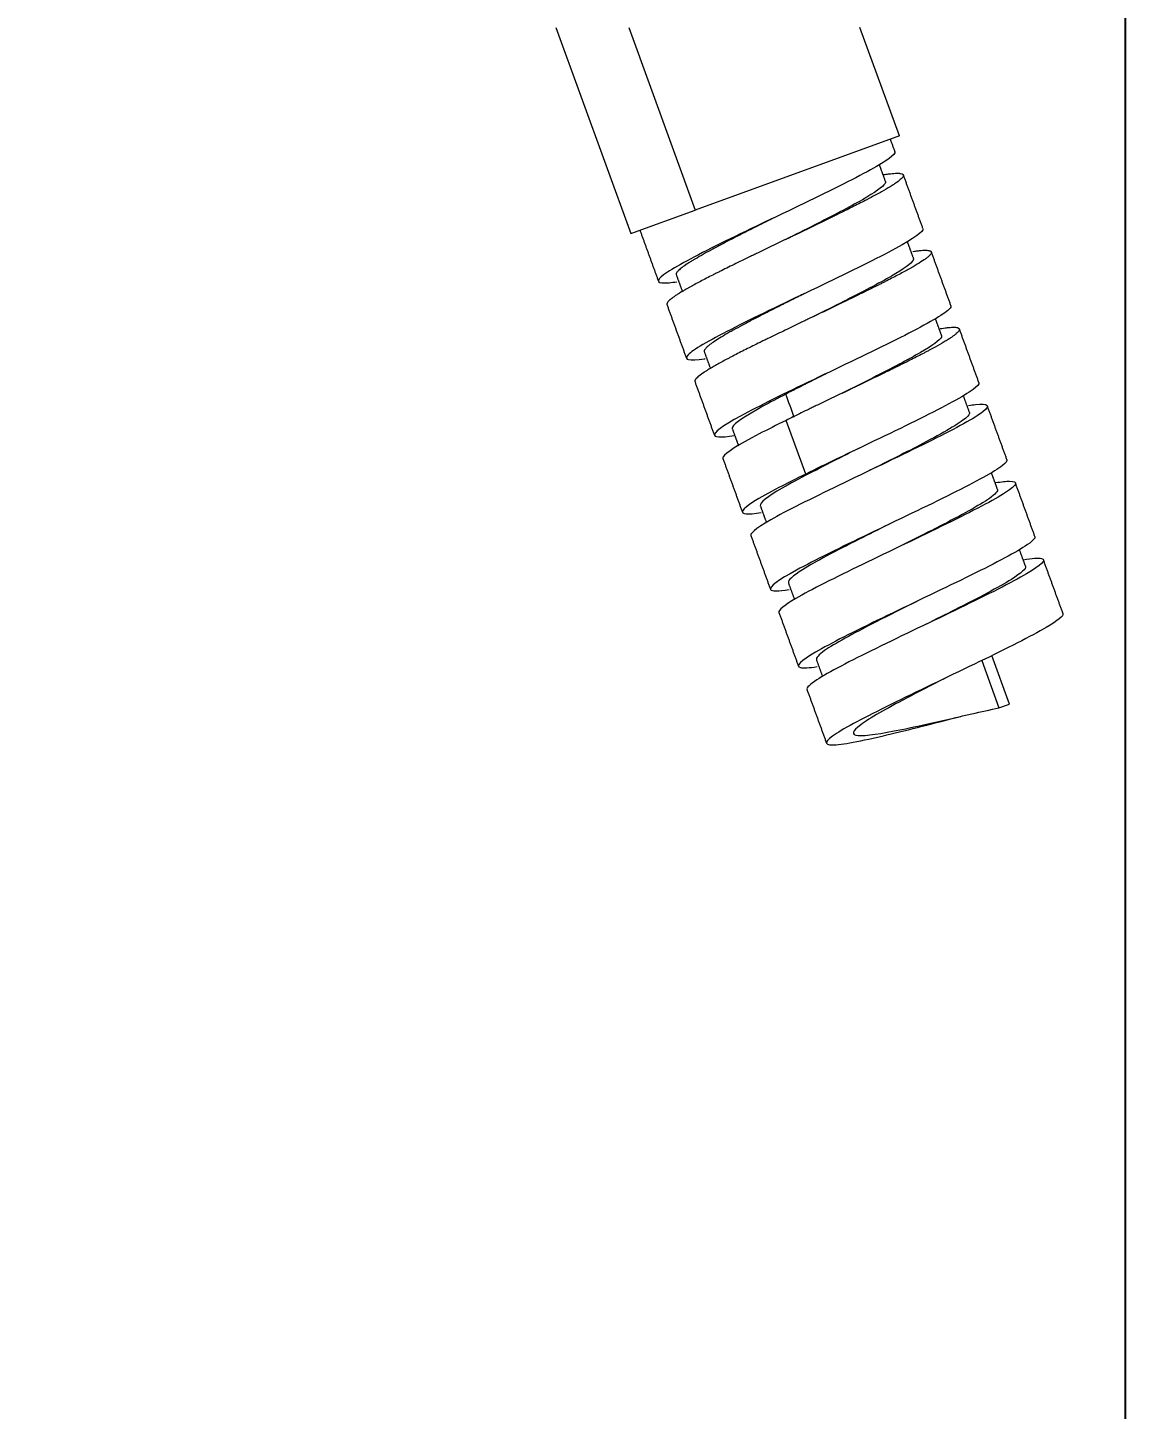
# Model space of a CAD drawing. Header units: millimetres. Extents: x 24958 to 25799, y 1150 to 1745.
# Drawn here: x 25638.9 to 25696.6, y 1400 to 1472.5 of the extents above; entities that cross this region are included whole.
import ezdxf

# ---------------------------------------------------------------- set-up
doc = ezdxf.new("R2010")
doc.units = ezdxf.units.MM
doc.layers.add('DIM', color=3, linetype='Continuous')
doc.layers.add('벽', color=2, linetype='Continuous')
doc.styles.get("Standard").update_dxf_attribs({"font": 'arial.ttf'})
doc.dimstyles.new('ISO-25', dxfattribs={"dimtxt": 7, "dimasz": 5, "dimexe": 1.252, "dimexo": 0.625, "dimgap": 1, "dimtad": 1, "dimtih": 1, "dimtoh": 1, "dimdec": 1, "dimdsep": 46, "dimtxsty": 'Standard', "dimcen": 0, "dimclrd": 3, "dimclre": 3, "dimclrt": 4, "dimadec": 0, "dimazin": 0, "dimtfac": 1, "dimtdec": 1, "dimtmove": 0, "dimatfit": 3, "dimfxl": 1, "dimarcsym": 0})

# ---------------------------------------------------------------- blocks, each defined once
blk = doc.blocks.new('*D67')
at = {"layer": 'Defpoints', "color": 0, "transparency": 16777216}
for p in [(25647.677, 1508.301), (25471.004, 1216.195), (25647.677, 1216.195)]:
    blk.add_point(p, dxfattribs=at)
at = {"layer": 'DIM', "color": 3, "lineweight": -2, "transparency": 16777216}
for p, q in [((25647.052, 1508.301), (25469.752, 1508.301)), ((25471.004, 1502.301), (25471.004, 1367.681)), ((25471.004, 1222.195), (25471.004, 1356.815)), ((25647.052, 1216.195), (25469.752, 1216.195))]:
    blk.add_line(p, q, dxfattribs=at)
at = {"layer": 'DIM', "color": 3, "transparency": 16777216}
for points in [[(25470.004, 1502.301), (25472.004, 1502.301), (25471.004, 1508.301)], [(25470.004, 1222.195), (25472.004, 1222.195), (25471.004, 1216.195)]]:
    blk.add_solid(points, dxfattribs=at)
at = {"layer": 'DIM', "color": 4, "transparency": 16777216, "insert": (25471.004, 1362.248), "char_height": 6, "attachment_point": 5}
blk.add_mtext('(1600)', dxfattribs=at)

msp = doc.modelspace()

# ---------------------------------------------------------------- linework, layer by layer
at = {"linetype": 'Continuous', "lineweight": 18, "extrusion": (0, 1, 0)}
for p, q in [((25666.66, 1472.526), (25670.594, 1461.717)), ((25684.689, 1466.848), (25682.623, 1472.526)), ((25684.689, 1466.848), (25673.976, 1462.948)), ((25670.594, 1461.717), (25673.976, 1462.948)), ((25679.772, 1449.095), (25678.746, 1451.914)), ((25689.015, 1439.306), (25689.918, 1436.825)), ((25690.467, 1437.025), (25689.543, 1439.565)), ((25689.918, 1436.825), (25690.467, 1437.025))]:
    msp.add_line(p, q, dxfattribs=at)
at = {"linetype": 'Continuous', "lineweight": 13, "extrusion": (0, 1, 0)}
msp.add_line((25670.49, 1472.525), (25673.976, 1462.948), dxfattribs=at)
at = {"linetype": 'Continuous', "lineweight": 18}
for points, degree in [([(25684.459, 1466.017), (25684.219, 1466.676)], 1), ([(25683.963, 1464.453), (25683.801, 1464.899), (25683.639, 1465.344)], 2), ([(25685.929, 1461.978), (25685.412, 1463.396), (25684.896, 1464.814)], 2), ([(25671.069, 1461.89), (25671.556, 1460.551), (25672.044, 1459.212)], 2), ([(25685.434, 1460.413), (25685.272, 1460.858), (25685.11, 1461.303)], 2), ([(25687.398, 1457.934), (25686.881, 1459.352), (25686.365, 1460.77)], 2), ([(25672.977, 1459.56), (25673.14, 1459.111), (25673.303, 1458.663)], 2), ([(25672.48, 1458.007), (25672.996, 1456.589), (25673.512, 1455.171)], 2), ([(25686.905, 1456.373), (25686.744, 1456.815), (25686.583, 1457.258)], 2), ([(25688.866, 1453.894), (25688.35, 1455.312), (25687.834, 1456.731)], 2), ([(25674.447, 1455.519), (25674.609, 1455.075), (25674.771, 1454.631)], 2), ([(25673.948, 1453.966), (25674.464, 1452.548), (25674.98, 1451.13)], 2), ([(25688.372, 1452.331), (25688.213, 1452.768), (25688.054, 1453.205)], 2), ([(25690.337, 1449.854), (25689.824, 1451.263), (25689.311, 1452.673)], 2), ([(25675.921, 1451.471), (25676.082, 1451.027), (25676.244, 1450.582)], 2), ([(25675.426, 1449.908), (25675.939, 1448.498), (25676.452, 1447.089)], 2), ([(25689.843, 1448.291), (25689.681, 1448.735), (25689.52, 1449.179)], 2), ([(25691.808, 1445.813), (25691.295, 1447.223), (25690.782, 1448.632)], 2), ([(25677.39, 1447.43), (25677.551, 1446.988), (25677.712, 1446.546)], 2), ([(25676.895, 1445.866), (25677.408, 1444.457), (25677.921, 1443.047)], 2), ([(25691.315, 1444.252), (25691.153, 1444.696), (25690.992, 1445.141)], 2), ([(25693.28, 1441.775), (25692.767, 1443.185), (25692.254, 1444.594)], 2), ([(25678.864, 1443.388), (25679.023, 1442.95), (25679.182, 1442.513)], 2), ([(25678.369, 1441.824), (25678.882, 1440.415), (25679.395, 1439.005)], 2), ([(25680.336, 1439.349), (25680.496, 1438.909), (25680.656, 1438.468)], 2), ([(25687.082, 1438.374), (25687.083, 1438.375), (25687.085, 1438.375)], 2), ([(25679.841, 1437.786), (25680.354, 1436.376), (25680.867, 1434.967)], 2)]:
    msp.add_open_spline(points, degree=degree, dxfattribs=at)
for points, knots in [([(25684.459, 1466.017), (25684.508, 1465.871), (25683.553, 1465.187), (25679.513, 1463.208), (25674.762, 1460.96), (25671.767, 1459.351), (25671.985, 1459.052), (25672.861, 1459.165), (25673.015, 1459.189)], [0, 0, 0, 0, 0.184181, 0.379045, 0.573909, 0.768773, 0.963637, 1, 1, 1, 1]), ([(25683.86, 1464.806), (25683.87, 1464.808), (25683.879, 1464.809), (25683.969, 1464.823), (25684.045, 1464.834), (25684.259, 1464.862), (25684.382, 1464.874), (25684.54, 1464.881), (25684.588, 1464.882), (25684.641, 1464.881), (25684.652, 1464.881), (25684.672, 1464.88), (25684.682, 1464.879), (25684.711, 1464.877), (25684.729, 1464.875), (25684.812, 1464.864), (25684.858, 1464.847), (25684.896, 1464.812), (25684.912, 1464.784), (25684.906, 1464.749), (25684.896, 1464.724), (25684.894, 1464.719), (25684.888, 1464.709), (25684.885, 1464.704), (25684.875, 1464.687), (25684.867, 1464.676), (25684.839, 1464.641), (25684.815, 1464.615), (25684.728, 1464.534), (25684.651, 1464.473), (25684.506, 1464.37), (25684.453, 1464.334), (25684.381, 1464.287), (25684.366, 1464.277), (25684.336, 1464.258), (25684.32, 1464.248), (25684.273, 1464.219), (25684.241, 1464.198), (25684.074, 1464.096), (25683.924, 1464.008), (25683.674, 1463.867), (25683.499, 1463.771), (25683.307, 1463.668), (25683.182, 1463.601), (25683.156, 1463.588), (25683.105, 1463.561), (25683.079, 1463.547), (25683.001, 1463.506), (25682.948, 1463.478), (25682.787, 1463.395), (25682.677, 1463.338), (25682.337, 1463.165), (25682.098, 1463.045), (25681.724, 1462.859), (25681.596, 1462.795), (25681.4, 1462.699), (25681.334, 1462.667), (25681.201, 1462.601), (25681.135, 1462.569), (25680.799, 1462.405), (25680.526, 1462.272), (25680.107, 1462.07), (25679.966, 1462.002), (25679.682, 1461.866), (25679.538, 1461.797), (25679.357, 1461.71), (25679.32, 1461.692), (25679.248, 1461.657), (25679.139, 1461.605), (25679.03, 1461.553), (25678.812, 1461.449), (25678.668, 1461.38), (25678.235, 1461.173), (25677.949, 1461.035), (25677.521, 1460.83), (25677.379, 1460.761), (25677.201, 1460.676), (25677.166, 1460.659), (25677.095, 1460.625), (25676.99, 1460.574), (25676.885, 1460.523), (25676.54, 1460.356), (25676.271, 1460.225), (25675.88, 1460.033), (25675.752, 1459.97), (25675.499, 1459.844), (25675.375, 1459.783), (25675.223, 1459.706), (25675.192, 1459.691), (25675.132, 1459.661), (25675.042, 1459.615), (25674.955, 1459.571), (25674.783, 1459.483), (25674.671, 1459.426), (25674.349, 1459.259), (25674.148, 1459.153), (25673.867, 1459.001), (25673.777, 1458.952), (25673.669, 1458.891), (25673.648, 1458.879), (25673.605, 1458.856), (25673.543, 1458.82), (25673.483, 1458.786), (25673.289, 1458.674), (25673.152, 1458.591), (25672.972, 1458.476), (25672.917, 1458.439), (25672.841, 1458.386), (25672.804, 1458.361), (25672.771, 1458.336), (25672.749, 1458.319), (25672.738, 1458.311), (25672.645, 1458.24), (25672.583, 1458.184), (25672.502, 1458.088), (25672.481, 1458.048), (25672.482, 1458.006), (25672.483, 1457.997), (25672.487, 1457.989)], [0, 0, 0, 0, 0.002162, 0.002162, 0.020796, 0.020796, 0.058065, 0.058065, 0.076699, 0.076699, 0.081358, 0.081358, 0.086017, 0.086017, 0.095334, 0.095334, 0.132603, 0.132603, 0.151237, 0.169872, 0.169872, 0.17453, 0.17453, 0.179189, 0.179189, 0.188506, 0.188506, 0.207141, 0.207141, 0.24441, 0.24441, 0.263044, 0.263044, 0.267703, 0.267703, 0.272361, 0.272361, 0.281679, 0.281679, 0.318947, 0.318947, 0.337582, 0.356216, 0.356216, 0.360875, 0.360875, 0.365534, 0.365534, 0.374851, 0.374851, 0.393485, 0.393485, 0.430754, 0.430754, 0.449389, 0.449389, 0.458706, 0.458706, 0.468023, 0.468023, 0.505292, 0.505292, 0.523927, 0.523927, 0.542561, 0.542561, 0.54722, 0.54722, 0.551878, 0.561196, 0.561196, 0.57983, 0.57983, 0.617099, 0.617099, 0.635733, 0.635733, 0.640392, 0.640392, 0.645051, 0.654368, 0.654368, 0.691637, 0.691637, 0.710271, 0.710271, 0.728906, 0.728906, 0.733564, 0.733564, 0.738223, 0.74754, 0.74754, 0.766175, 0.766175, 0.803444, 0.803444, 0.822078, 0.822078, 0.826737, 0.826737, 0.831395, 0.840713, 0.840713, 0.877981, 0.877981, 0.896616, 0.896616, 0.905933, 0.910592, 0.910592, 0.91525, 0.91525, 0.952519, 0.952519, 0.989788, 0.989788, 1, 1, 1, 1]), ([(25683.963, 1464.453), (25683.975, 1464.423), (25683.935, 1464.235), (25682.987, 1463.578), (25680.752, 1462.419), (25679.211, 1461.65), (25678.697, 1461.394)], [0, 0, 0, 0, 0.091838, 0.455028, 0.818218, 1, 1, 1, 1]), ([(25678.227, 1462.603), (25678.176, 1462.577), (25678.125, 1462.552), (25677.962, 1462.471), (25677.852, 1462.416), (25677.523, 1462.252), (25677.307, 1462.143), (25676.879, 1461.929), (25676.668, 1461.822), (25676.409, 1461.691), (25676.357, 1461.664), (25676.254, 1461.612), (25676.202, 1461.586), (25676.05, 1461.508), (25675.951, 1461.457), (25675.657, 1461.306), (25675.468, 1461.207), (25675.105, 1461.016), (25674.931, 1460.923), (25674.743, 1460.821), (25674.722, 1460.81), (25674.681, 1460.787), (25674.62, 1460.754), (25674.48, 1460.677), (25674.367, 1460.614), (25674.149, 1460.49), (25674.014, 1460.411), (25673.829, 1460.3), (25673.77, 1460.263), (25673.685, 1460.21), (25673.658, 1460.193), (25673.604, 1460.158), (25673.578, 1460.141), (25673.452, 1460.058), (25673.364, 1459.997), (25673.214, 1459.883), (25673.152, 1459.831), (25673.079, 1459.76), (25673.057, 1459.737), (25673.031, 1459.705), (25673.023, 1459.695), (25673.009, 1459.674), (25673.003, 1459.665), (25672.976, 1459.618), (25672.97, 1459.586), (25672.978, 1459.557), (25672.979, 1459.554), (25672.979, 1459.552)], [0, 0, 0, 0, 0.018088, 0.018088, 0.057072, 0.057072, 0.135038, 0.135038, 0.213005, 0.213005, 0.232497, 0.232497, 0.251988, 0.251988, 0.290972, 0.290972, 0.368938, 0.368938, 0.446905, 0.446905, 0.456651, 0.456651, 0.466396, 0.485888, 0.524871, 0.524871, 0.602838, 0.602838, 0.641821, 0.641821, 0.661313, 0.661313, 0.680805, 0.680805, 0.758771, 0.758771, 0.836738, 0.836738, 0.875721, 0.875721, 0.895213, 0.895213, 0.914705, 0.914705, 0.992671, 0.992671, 1, 1, 1, 1]), ([(25685.928, 1461.978), (25685.936, 1461.959), (25685.925, 1461.759), (25684.513, 1460.877), (25680.106, 1458.754), (25675.504, 1456.561), (25673.027, 1455.14), (25673.654, 1455.02), (25674.489, 1455.149), (25674.5, 1455.151)], [0, 0, 0, 0, 0.025129, 0.219592, 0.414055, 0.608518, 0.802982, 0.997445, 1, 1, 1, 1]), ([(25685.392, 1460.775), (25685.402, 1460.777), (25685.411, 1460.778), (25685.499, 1460.791), (25685.573, 1460.802), (25685.677, 1460.815), (25685.71, 1460.818), (25685.759, 1460.824), (25685.775, 1460.825), (25685.806, 1460.828), (25685.882, 1460.835), (25685.951, 1460.839), (25686.1, 1460.843), (25686.179, 1460.839), (25686.269, 1460.822), (25686.295, 1460.815), (25686.325, 1460.801), (25686.334, 1460.796), (25686.349, 1460.785), (25686.356, 1460.779), (25686.381, 1460.746), (25686.381, 1460.713), (25686.34, 1460.632), (25686.299, 1460.584), (25686.221, 1460.514), (25686.204, 1460.499), (25686.167, 1460.469), (25686.148, 1460.454), (25686.086, 1460.406), (25686.039, 1460.372), (25685.886, 1460.267), (25685.766, 1460.19), (25685.559, 1460.065), (25685.485, 1460.022), (25685.388, 1459.965), (25685.368, 1459.954), (25685.328, 1459.931), (25685.307, 1459.919), (25685.245, 1459.884), (25685.203, 1459.86), (25684.987, 1459.74), (25684.8, 1459.639), (25684.498, 1459.479), (25684.289, 1459.37), (25684.066, 1459.255), (25683.921, 1459.182), (25683.892, 1459.167), (25683.833, 1459.137), (25683.804, 1459.122), (25683.714, 1459.077), (25683.654, 1459.047), (25683.472, 1458.956), (25683.348, 1458.894), (25682.97, 1458.707), (25682.709, 1458.579), (25682.305, 1458.382), (25682.168, 1458.315), (25681.994, 1458.231), (25681.959, 1458.214), (25681.889, 1458.18), (25681.854, 1458.163), (25681.749, 1458.112), (25681.678, 1458.078), (25681.325, 1457.908), (25681.04, 1457.771), (25680.61, 1457.565), (25680.466, 1457.496), (25680.177, 1457.357), (25680.032, 1457.288), (25679.813, 1457.183), (25679.74, 1457.148), (25679.594, 1457.079), (25679.522, 1457.044), (25679.306, 1456.94), (25679.163, 1456.872), (25678.737, 1456.667), (25678.459, 1456.532), (25678.047, 1456.333), (25677.912, 1456.267), (25677.71, 1456.168), (25677.643, 1456.135), (25677.51, 1456.07), (25677.444, 1456.038), (25677.12, 1455.878), (25676.871, 1455.755), (25676.514, 1455.575), (25676.281, 1455.457), (25676.06, 1455.343), (25675.925, 1455.273), (25675.899, 1455.259), (25675.846, 1455.232), (25675.767, 1455.191), (25675.691, 1455.15), (25675.541, 1455.071), (25675.446, 1455.02), (25675.173, 1454.87), (25675.007, 1454.777), (25674.782, 1454.645), (25674.711, 1454.603), (25674.627, 1454.551), (25674.611, 1454.541), (25674.578, 1454.521), (25674.531, 1454.491), (25674.486, 1454.462), (25674.343, 1454.369), (25674.247, 1454.301), (25674.132, 1454.209), (25674.098, 1454.18), (25674.041, 1454.126), (25674.017, 1454.101), (25673.994, 1454.071), (25673.99, 1454.066), (25673.982, 1454.054), (25673.971, 1454.038), (25673.963, 1454.022), (25673.951, 1453.993), (25673.948, 1453.976), (25673.952, 1453.956), (25673.953, 1453.953), (25673.954, 1453.949)], [0, 0, 0, 0, 0.002249, 0.002249, 0.020991, 0.020991, 0.030362, 0.030362, 0.035048, 0.035048, 0.039733, 0.058475, 0.058475, 0.095959, 0.095959, 0.114701, 0.114701, 0.124072, 0.124072, 0.133443, 0.133443, 0.170927, 0.170927, 0.208411, 0.208411, 0.217782, 0.217782, 0.227153, 0.227153, 0.245895, 0.245895, 0.283379, 0.283379, 0.302122, 0.302122, 0.306807, 0.306807, 0.311493, 0.311493, 0.320864, 0.320864, 0.358348, 0.358348, 0.37709, 0.395832, 0.395832, 0.400517, 0.400517, 0.405203, 0.405203, 0.414574, 0.414574, 0.433316, 0.433316, 0.4708, 0.4708, 0.489542, 0.489542, 0.494227, 0.494227, 0.498913, 0.498913, 0.508284, 0.508284, 0.545768, 0.545768, 0.56451, 0.56451, 0.583252, 0.583252, 0.592623, 0.592623, 0.601994, 0.601994, 0.620736, 0.620736, 0.65822, 0.65822, 0.676962, 0.676962, 0.686333, 0.686333, 0.695704, 0.695704, 0.733188, 0.733188, 0.75193, 0.770672, 0.770672, 0.775358, 0.775358, 0.780043, 0.789414, 0.789414, 0.808156, 0.808156, 0.84564, 0.84564, 0.864382, 0.864382, 0.869068, 0.869068, 0.873753, 0.883124, 0.883124, 0.920609, 0.920609, 0.939351, 0.939351, 0.958093, 0.958093, 0.962778, 0.962778, 0.967464, 0.976835, 0.976835, 0.995577, 0.995577, 1, 1, 1, 1]), ([(25685.434, 1460.413), (25685.444, 1460.386), (25685.415, 1460.205), (25684.511, 1459.568), (25682.275, 1458.404), (25680.707, 1457.622), (25680.165, 1457.352)], [0, 0, 0, 0, 0.083018, 0.445891, 0.808765, 1, 1, 1, 1]), ([(25679.714, 1458.57), (25679.645, 1458.536), (25679.577, 1458.502), (25679.289, 1458.358), (25679.071, 1458.249), (25678.798, 1458.113), (25678.744, 1458.086), (25678.662, 1458.045), (25678.635, 1458.031), (25678.581, 1458.004), (25678.446, 1457.936), (25678.312, 1457.869), (25677.997, 1457.71), (25677.791, 1457.606), (25677.391, 1457.401), (25677.196, 1457.3), (25676.958, 1457.176), (25676.911, 1457.152), (25676.818, 1457.103), (25676.68, 1457.03), (25676.547, 1456.96), (25676.287, 1456.821), (25676.123, 1456.732), (25675.891, 1456.603), (25675.816, 1456.561), (25675.707, 1456.499), (25675.672, 1456.478), (25675.601, 1456.438), (25675.567, 1456.418), (25675.398, 1456.319), (25675.276, 1456.245), (25675.054, 1456.105), (25674.956, 1456.04), (25674.826, 1455.948), (25674.785, 1455.919), (25674.73, 1455.876), (25674.712, 1455.862), (25674.678, 1455.835), (25674.662, 1455.821), (25674.585, 1455.756), (25674.538, 1455.71), (25674.471, 1455.626), (25674.452, 1455.59), (25674.445, 1455.55), (25674.445, 1455.539), (25674.446, 1455.528), (25674.447, 1455.521), (25674.448, 1455.518), (25674.449, 1455.514), (25674.45, 1455.513), (25674.45, 1455.512)], [0, 0, 0, 0, 0.024451, 0.024451, 0.10232, 0.10232, 0.121788, 0.121788, 0.131521, 0.131521, 0.141255, 0.18019, 0.18019, 0.258059, 0.258059, 0.335929, 0.335929, 0.355396, 0.355396, 0.374863, 0.413798, 0.413798, 0.491668, 0.491668, 0.530602, 0.530602, 0.55007, 0.55007, 0.569537, 0.569537, 0.647406, 0.647406, 0.725276, 0.725276, 0.764211, 0.764211, 0.783678, 0.783678, 0.803145, 0.803145, 0.881015, 0.881015, 0.958884, 0.958884, 0.978352, 0.988085, 0.988085, 0.997819, 0.997819, 1, 1, 1, 1]), ([(25687.397, 1457.934), (25687.415, 1457.888), (25687.272, 1457.611), (25685.317, 1456.501), (25680.692, 1454.299), (25676.318, 1452.188), (25674.497, 1451.032), (25675.299, 1451.003), (25676.018, 1451.118)], [0, 0, 0, 0, 0.058988, 0.252943, 0.446899, 0.640854, 0.83481, 1, 1, 1, 1]), ([(25686.828, 1456.729), (25686.953, 1456.748), (25687.066, 1456.764), (25687.235, 1456.784), (25687.297, 1456.79), (25687.411, 1456.798), (25687.463, 1456.801), (25687.534, 1456.802), (25687.557, 1456.802), (25687.589, 1456.801), (25687.599, 1456.8), (25687.619, 1456.799), (25687.667, 1456.796), (25687.708, 1456.79), (25687.789, 1456.769), (25687.823, 1456.749), (25687.844, 1456.707), (25687.846, 1456.691), (25687.842, 1456.664), (25687.839, 1456.655), (25687.833, 1456.64), (25687.831, 1456.635), (25687.825, 1456.625), (25687.822, 1456.619), (25687.793, 1456.571), (25687.747, 1456.521), (25687.647, 1456.436), (25687.609, 1456.405), (25687.523, 1456.341), (25687.475, 1456.307), (25687.395, 1456.252), (25687.367, 1456.234), (25687.323, 1456.205), (25687.308, 1456.196), (25687.277, 1456.176), (25687.2, 1456.127), (25687.116, 1456.075), (25686.901, 1455.947), (25686.741, 1455.856), (25686.476, 1455.71), (25686.384, 1455.66), (25686.239, 1455.582), (25686.19, 1455.556), (25686.089, 1455.502), (25686.038, 1455.475), (25685.779, 1455.339), (25685.56, 1455.227), (25685.097, 1454.992), (25684.854, 1454.87), (25684.534, 1454.712), (25684.469, 1454.68), (25684.338, 1454.616), (25684.272, 1454.583), (25684.073, 1454.486), (25683.939, 1454.42), (25683.532, 1454.222), (25683.255, 1454.089), (25682.831, 1453.884), (25682.689, 1453.816), (25682.509, 1453.729), (25682.473, 1453.712), (25682.4, 1453.677), (25682.364, 1453.66), (25682.255, 1453.608), (25682.183, 1453.573), (25681.82, 1453.4), (25681.532, 1453.261), (25681.1, 1453.055), (25680.957, 1452.986), (25680.67, 1452.848), (25680.527, 1452.78), (25680.349, 1452.694), (25680.313, 1452.677), (25680.242, 1452.642), (25680.206, 1452.625), (25680.1, 1452.574), (25680.029, 1452.54), (25679.819, 1452.438), (25679.542, 1452.304), (25679.138, 1452.107), (25678.875, 1451.978), (25678.746, 1451.914)], [0, 0, 0, 0, 0.040819, 0.040819, 0.067462, 0.067462, 0.094106, 0.094106, 0.107428, 0.107428, 0.114089, 0.114089, 0.12075, 0.147394, 0.147394, 0.200682, 0.200682, 0.227326, 0.227326, 0.240648, 0.240648, 0.247309, 0.247309, 0.25397, 0.25397, 0.307258, 0.307258, 0.333902, 0.333902, 0.360546, 0.360546, 0.373868, 0.373868, 0.380529, 0.380529, 0.38719, 0.413834, 0.413834, 0.467121, 0.467121, 0.493765, 0.493765, 0.507087, 0.507087, 0.520409, 0.520409, 0.573697, 0.573697, 0.626985, 0.626985, 0.640307, 0.640307, 0.653629, 0.653629, 0.680273, 0.680273, 0.733561, 0.733561, 0.760205, 0.760205, 0.766866, 0.766866, 0.773527, 0.773527, 0.786849, 0.786849, 0.840136, 0.840136, 0.86678, 0.86678, 0.893424, 0.893424, 0.900085, 0.900085, 0.906746, 0.906746, 0.920068, 0.920068, 0.946712, 0.973356, 1, 1, 1, 1]), ([(25686.904, 1456.374), (25686.914, 1456.349), (25686.896, 1456.175), (25686.034, 1455.557), (25683.792, 1454.386), (25682.189, 1453.587), (25681.614, 1453.3)], [0, 0, 0, 0, 0.074206, 0.435881, 0.797556, 1, 1, 1, 1]), ([(25681.091, 1454.483), (25681.042, 1454.458), (25680.992, 1454.434), (25680.833, 1454.354), (25680.723, 1454.299), (25680.395, 1454.135), (25680.179, 1454.027), (25679.753, 1453.813), (25679.543, 1453.707), (25679.284, 1453.576), (25679.232, 1453.549), (25679.13, 1453.497), (25678.977, 1453.419), (25678.827, 1453.342), (25678.729, 1453.291)], [0, 0, 0, 0, 0.059645, 0.059645, 0.193982, 0.193982, 0.462655, 0.462655, 0.731327, 0.731327, 0.798495, 0.798495, 0.865664, 1, 1, 1, 1]), ([(25688.866, 1453.895), (25688.894, 1453.821), (25688.585, 1453.451), (25686.051, 1452.099), (25682.263, 1450.308), (25680.285, 1449.348), (25679.772, 1449.095)], [0, 0, 0, 0, 0.169495, 0.517725, 0.865955, 1, 1, 1, 1]), ([(25678.73, 1453.292), (25678.292, 1453.066), (25676.833, 1452.295), (25675.929, 1451.7), (25675.912, 1451.494), (25675.921, 1451.47)], [0, 0, 0, 0, 0.249888, 0.899063, 1, 1, 1, 1]), ([(25688.315, 1452.691), (25688.456, 1452.713), (25689.34, 1452.833), (25689.628, 1452.563), (25686.712, 1450.983), (25681.98, 1448.741), (25677.849, 1446.723), (25676.844, 1446.016), (25676.895, 1445.866)], [0, 0, 0, 0, 0.032669, 0.22713, 0.421591, 0.616053, 0.810514, 1, 1, 1, 1]), ([(25678.746, 1451.914), (25678.232, 1451.661), (25676.516, 1450.797), (25675.449, 1450.142), (25675.417, 1449.931), (25675.426, 1449.908)], [0, 0, 0, 0, 0.250201, 0.900188, 1, 1, 1, 1]), ([(25688.372, 1452.331), (25688.397, 1452.265), (25688.188, 1451.941), (25686.37, 1450.898), (25684.098, 1449.765), (25683.113, 1449.274)], [0, 0, 0, 0, 0.197334, 0.651176, 1, 1, 1, 1]), ([(25682.661, 1450.492), (25682.366, 1450.345), (25680.79, 1449.559), (25678.183, 1448.228), (25677.338, 1447.579), (25677.391, 1447.43)], [0, 0, 0, 0, 0.104077, 0.557622, 1, 1, 1, 1]), ([(25690.337, 1449.854), (25690.362, 1449.788), (25690.105, 1449.446), (25687.738, 1448.164), (25683.006, 1445.922), (25678.839, 1443.887), (25677.496, 1442.931), (25678.325, 1442.939), (25678.899, 1443.027)], [0, 0, 0, 0, 0.084696, 0.279485, 0.474274, 0.669063, 0.863852, 1, 1, 1, 1]), ([(25679.772, 1449.095), (25679.258, 1448.842), (25677.543, 1447.978), (25675.969, 1447.013), (25676.709, 1446.956), (25677.438, 1447.069)], [0, 0, 0, 0, 0.1697, 0.610555, 1, 1, 1, 1]), ([(25689.754, 1448.645), (25690.059, 1448.693), (25690.983, 1448.795), (25690.795, 1448.318), (25687.404, 1446.565), (25682.589, 1444.294), (25679.028, 1442.514), (25678.325, 1441.947), (25678.369, 1441.824)], [0, 0, 0, 0, 0.069615, 0.263442, 0.457269, 0.651096, 0.844923, 1, 1, 1, 1]), ([(25689.843, 1448.29), (25689.876, 1448.196), (25689.498, 1447.78), (25687.381, 1446.628), (25685.34, 1445.611), (25684.584, 1445.233)], [0, 0, 0, 0, 0.278698, 0.732639, 1, 1, 1, 1]), ([(25684.132, 1446.451), (25683.607, 1446.189), (25681.799, 1445.288), (25679.408, 1444.036), (25678.82, 1443.51), (25678.864, 1443.388)], [0, 0, 0, 0, 0.185183, 0.637839, 1, 1, 1, 1]), ([(25691.808, 1445.814), (25691.841, 1445.719), (25691.386, 1445.274), (25688.43, 1443.746), (25683.615, 1441.475), (25679.8, 1439.568), (25679.061, 1438.862), (25679.946, 1438.921), (25680.379, 1438.988)], [0, 0, 0, 0, 0.119689, 0.314333, 0.508976, 0.703619, 0.898262, 1, 1, 1, 1]), ([(25691.199, 1444.599), (25691.667, 1444.675), (25692.595, 1444.745), (25691.856, 1444.036), (25688.047, 1442.13), (25683.232, 1439.859), (25680.266, 1438.327), (25679.808, 1437.88), (25679.842, 1437.786)], [0, 0, 0, 0, 0.106147, 0.299703, 0.493259, 0.686816, 0.880372, 1, 1, 1, 1]), ([(25691.315, 1444.252), (25691.359, 1444.131), (25690.775, 1443.607), (25688.389, 1442.357), (25686.581, 1441.455), (25686.055, 1441.192)], [0, 0, 0, 0, 0.361413, 0.814365, 1, 1, 1, 1]), ([(25685.603, 1442.41), (25684.847, 1442.034), (25682.807, 1441.017), (25680.683, 1439.862), (25680.303, 1439.444), (25680.336, 1439.349)], [0, 0, 0, 0, 0.266739, 0.720185, 1, 1, 1, 1]), ([(25693.28, 1441.776), (25693.326, 1441.654), (25692.628, 1441.089), (25689.074, 1439.311), (25684.258, 1437.04), (25680.86, 1435.284), (25680.612, 1434.675), (25683.553, 1435.254), (25686.548, 1436.026), (25687.91, 1436.376)], [0, 0, 0, 0, 0.120348, 0.270906, 0.421464, 0.572022, 0.72258, 0.873138, 1, 1, 1, 1]), ([(25687.077, 1438.371), (25686.386, 1438.018), (25684.522, 1437.065), (25682.248, 1435.789), (25682.089, 1435.213), (25684.563, 1435.595), (25687.733, 1436.336), (25689.462, 1436.726), (25689.918, 1436.825)], [0, 0, 0, 0, 0.118455, 0.319494, 0.520534, 0.721574, 0.922614, 1, 1, 1, 1])]:
    msp.add_open_spline(points, degree=3, knots=knots, dxfattribs=at)
at = {"linetype": 'Continuous', "lineweight": 13}
for points in [[(25679.174, 1452.07), (25679.026, 1452.477), (25678.878, 1452.885), (25678.73, 1453.292)], [(25680.415, 1449.329), (25680.2, 1449.251), (25679.986, 1449.173), (25679.772, 1449.095)]]:
    msp.add_open_spline(points, degree=3, dxfattribs=at)
at = {"layer": '벽'}
msp.add_line((25696.555, 1216.195), (25696.555, 1679.347), dxfattribs=at)

# ---------------------------------------------------------------- dimensions: what is measured, and where the dimension line sits
at = {"layer": 'DIM', "color": 3}
dim = msp.add_linear_dim(base=(25471.004, 1216.195), p1=(25647.677, 1508.301), p2=(25647.677, 1216.195), angle=90, text='(1600)', dimstyle='ISO-25', override={"dimtxt": 6, "dimasz": 6, "dimgap": 1.5, "dimtad": 0}, dxfattribs=at)
dim.commit()
dim.dimension.update_dxf_attribs({"geometry": '*D67', "text_midpoint": (25471.004, 1362.248)})

doc.saveas('drawing.dxf')
